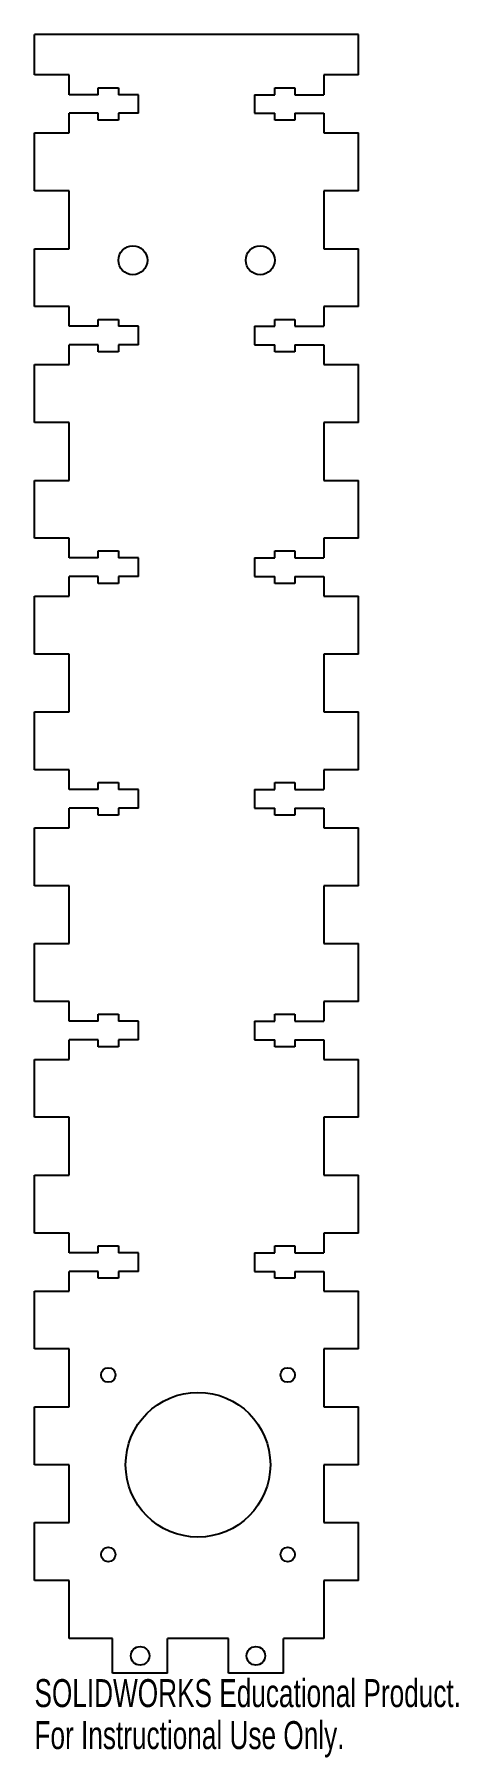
# Model space of a CAD drawing. Header units: millimetres. Extents: x -86 to -12, y -298 to 0.
import ezdxf

# ---------------------------------------------------------------- set-up
doc = ezdxf.new("R2010")
doc.units = ezdxf.units.MM
doc.styles.add('SLDTEXTSTYLE0', font='TXT', dxfattribs={"width": 0.7})

msp = doc.modelspace()

# ---------------------------------------------------------------- linework, layer by layer
at = {"color": 7, "linetype": 'Continuous', "lineweight": 25}
for p, q in [((-29.74, 0), (-85.74, 0)), ((-85.74, -7), (-85.74, 0)), ((-29.74, -7), (-29.74, 0)), ((-79.74, -7), (-85.74, -7)), ((-79.74, -10.4), (-79.74, -7)), ((-35.74, -7), (-35.74, -10.4)), ((-29.74, -7), (-35.74, -7)), ((-74.74, -10.4), (-79.74, -10.4)), ((-74.74, -10.4), (-74.74, -9.2)), ((-74.74, -9.2), (-71.24, -9.2)), ((-71.24, -9.2), (-71.24, -10.4)), ((-67.74, -10.4), (-71.24, -10.4)), ((-67.74, -13.6), (-67.74, -10.4)), ((-47.74, -10.4), (-47.74, -13.6)), ((-47.74, -10.4), (-44.24, -10.4)), ((-44.24, -10.4), (-44.24, -9.2)), ((-44.24, -9.2), (-40.74, -9.2)), ((-40.74, -9.2), (-40.74, -10.4)), ((-40.74, -10.4), (-35.74, -10.4)), ((-74.74, -13.6), (-79.74, -13.6)), ((-79.74, -17), (-79.74, -13.6)), ((-74.74, -14.8), (-74.74, -13.6)), ((-71.24, -14.8), (-74.74, -14.8)), ((-67.74, -13.6), (-71.24, -13.6)), ((-71.24, -13.6), (-71.24, -14.8)), ((-47.74, -13.6), (-44.24, -13.6)), ((-44.24, -14.8), (-44.24, -13.6)), ((-40.74, -14.8), (-44.24, -14.8)), ((-40.74, -13.6), (-35.74, -13.6)), ((-40.74, -13.6), (-40.74, -14.8)), ((-35.74, -13.6), (-35.74, -17)), ((-85.74, -17), (-79.74, -17)), ((-85.74, -27), (-85.74, -17)), ((-35.74, -17), (-29.74, -17)), ((-29.74, -27), (-29.74, -17)), ((-79.74, -27), (-85.74, -27)), ((-79.74, -37), (-79.74, -27)), ((-35.74, -27), (-35.74, -37)), ((-29.74, -27), (-35.74, -27)), ((-85.74, -37), (-79.74, -37)), ((-85.74, -47), (-85.74, -37)), ((-35.74, -37), (-29.74, -37)), ((-29.74, -47), (-29.74, -37)), ((-79.74, -47), (-85.74, -47)), ((-79.74, -50.4), (-79.74, -47)), ((-35.74, -47), (-35.74, -50.4)), ((-29.74, -47), (-35.74, -47)), ((-74.74, -50.4), (-79.74, -50.4)), ((-74.74, -50.4), (-74.74, -49.2)), ((-74.74, -49.2), (-71.24, -49.2)), ((-71.24, -49.2), (-71.24, -50.4)), ((-67.74, -50.4), (-71.24, -50.4)), ((-67.74, -53.6), (-67.74, -50.4)), ((-47.74, -50.4), (-47.74, -53.6)), ((-47.74, -50.4), (-44.24, -50.4)), ((-44.24, -50.4), (-44.24, -49.2)), ((-44.24, -49.2), (-40.74, -49.2)), ((-40.74, -49.2), (-40.74, -50.4)), ((-40.74, -50.4), (-35.74, -50.4)), ((-74.74, -53.6), (-79.74, -53.6)), ((-79.74, -57), (-79.74, -53.6)), ((-74.74, -54.8), (-74.74, -53.6)), ((-71.24, -54.8), (-74.74, -54.8)), ((-67.74, -53.6), (-71.24, -53.6)), ((-71.24, -53.6), (-71.24, -54.8)), ((-47.74, -53.6), (-44.24, -53.6)), ((-44.24, -54.8), (-44.24, -53.6)), ((-40.74, -54.8), (-44.24, -54.8)), ((-40.74, -53.6), (-35.74, -53.6)), ((-40.74, -53.6), (-40.74, -54.8)), ((-35.74, -53.6), (-35.74, -57)), ((-85.74, -57), (-79.74, -57)), ((-85.74, -67), (-85.74, -57)), ((-35.74, -57), (-29.74, -57)), ((-29.74, -67), (-29.74, -57)), ((-79.74, -67), (-85.74, -67)), ((-79.74, -77), (-79.74, -67)), ((-35.74, -67), (-35.74, -77)), ((-29.74, -67), (-35.74, -67)), ((-85.74, -77), (-79.74, -77)), ((-85.74, -87), (-85.74, -77)), ((-35.74, -77), (-29.74, -77)), ((-29.74, -87), (-29.74, -77)), ((-79.74, -87), (-85.74, -87)), ((-79.74, -90.4), (-79.74, -87)), ((-74.74, -90.4), (-74.74, -89.2)), ((-74.74, -89.2), (-71.24, -89.2)), ((-71.24, -89.2), (-71.24, -90.4)), ((-44.24, -90.4), (-44.24, -89.2)), ((-44.24, -89.2), (-40.74, -89.2)), ((-40.74, -89.2), (-40.74, -90.4)), ((-35.74, -87), (-35.74, -90.4)), ((-29.74, -87), (-35.74, -87)), ((-74.74, -90.4), (-79.74, -90.4)), ((-67.74, -90.4), (-71.24, -90.4)), ((-67.74, -93.6), (-67.74, -90.4)), ((-47.74, -90.4), (-47.74, -93.6)), ((-47.74, -90.4), (-44.24, -90.4)), ((-40.74, -90.4), (-35.74, -90.4)), ((-74.74, -93.6), (-79.74, -93.6)), ((-79.74, -97), (-79.74, -93.6)), ((-74.74, -94.8), (-74.74, -93.6)), ((-71.24, -94.8), (-74.74, -94.8)), ((-67.74, -93.6), (-71.24, -93.6)), ((-71.24, -93.6), (-71.24, -94.8)), ((-47.74, -93.6), (-44.24, -93.6)), ((-44.24, -94.8), (-44.24, -93.6)), ((-40.74, -94.8), (-44.24, -94.8)), ((-40.74, -93.6), (-35.74, -93.6)), ((-40.74, -93.6), (-40.74, -94.8)), ((-35.74, -93.6), (-35.74, -97)), ((-85.74, -97), (-79.74, -97)), ((-85.74, -107), (-85.74, -97)), ((-35.74, -97), (-29.74, -97)), ((-29.74, -107), (-29.74, -97)), ((-79.74, -107), (-85.74, -107)), ((-79.74, -117), (-79.74, -107)), ((-35.74, -107), (-35.74, -117)), ((-29.74, -107), (-35.74, -107)), ((-85.74, -117), (-79.74, -117)), ((-85.74, -127), (-85.74, -117)), ((-35.74, -117), (-29.74, -117)), ((-29.74, -127), (-29.74, -117)), ((-79.74, -127), (-85.74, -127)), ((-79.74, -130.4), (-79.74, -127)), ((-35.74, -127), (-35.74, -130.4)), ((-29.74, -127), (-35.74, -127)), ((-74.74, -130.4), (-79.74, -130.4)), ((-74.74, -130.4), (-74.74, -129.2)), ((-74.74, -129.2), (-71.24, -129.2)), ((-71.24, -129.2), (-71.24, -130.4)), ((-67.74, -130.4), (-71.24, -130.4)), ((-67.74, -133.6), (-67.74, -130.4)), ((-47.74, -130.4), (-47.74, -133.6)), ((-47.74, -130.4), (-44.24, -130.4)), ((-44.24, -130.4), (-44.24, -129.2)), ((-44.24, -129.2), (-40.74, -129.2)), ((-40.74, -129.2), (-40.74, -130.4)), ((-40.74, -130.4), (-35.74, -130.4)), ((-74.74, -133.6), (-79.74, -133.6)), ((-79.74, -137), (-79.74, -133.6)), ((-74.74, -134.8), (-74.74, -133.6)), ((-67.74, -133.6), (-71.24, -133.6)), ((-71.24, -133.6), (-71.24, -134.8)), ((-47.74, -133.6), (-44.24, -133.6)), ((-44.24, -134.8), (-44.24, -133.6)), ((-40.74, -133.6), (-35.74, -133.6)), ((-40.74, -133.6), (-40.74, -134.8)), ((-35.74, -133.6), (-35.74, -137)), ((-71.24, -134.8), (-74.74, -134.8)), ((-40.74, -134.8), (-44.24, -134.8)), ((-85.74, -137), (-79.74, -137)), ((-85.74, -147), (-85.74, -137)), ((-35.74, -137), (-29.74, -137)), ((-29.74, -147), (-29.74, -137)), ((-79.74, -147), (-85.74, -147)), ((-79.74, -157), (-79.74, -147)), ((-35.74, -147), (-35.74, -157)), ((-29.74, -147), (-35.74, -147)), ((-85.74, -157), (-79.74, -157)), ((-85.74, -167), (-85.74, -157)), ((-35.74, -157), (-29.74, -157)), ((-29.74, -167), (-29.74, -157)), ((-79.74, -167), (-85.74, -167)), ((-79.74, -170.4), (-79.74, -167)), ((-74.74, -170.4), (-74.74, -169.2)), ((-74.74, -169.2), (-71.24, -169.2)), ((-71.24, -169.2), (-71.24, -170.4)), ((-44.24, -170.4), (-44.24, -169.2)), ((-44.24, -169.2), (-40.74, -169.2)), ((-40.74, -169.2), (-40.74, -170.4)), ((-35.74, -167), (-35.74, -170.4)), ((-29.74, -167), (-35.74, -167)), ((-74.74, -170.4), (-79.74, -170.4)), ((-67.74, -170.4), (-71.24, -170.4)), ((-67.74, -173.6), (-67.74, -170.4)), ((-47.74, -170.4), (-47.74, -173.6)), ((-47.74, -170.4), (-44.24, -170.4)), ((-40.74, -170.4), (-35.74, -170.4)), ((-74.74, -173.6), (-79.74, -173.6)), ((-79.74, -177), (-79.74, -173.6)), ((-74.74, -174.8), (-74.74, -173.6)), ((-71.24, -174.8), (-74.74, -174.8)), ((-67.74, -173.6), (-71.24, -173.6)), ((-71.24, -173.6), (-71.24, -174.8)), ((-47.74, -173.6), (-44.24, -173.6)), ((-44.24, -174.8), (-44.24, -173.6)), ((-40.74, -174.8), (-44.24, -174.8)), ((-40.74, -173.6), (-35.74, -173.6)), ((-40.74, -173.6), (-40.74, -174.8)), ((-35.74, -173.6), (-35.74, -177)), ((-85.74, -177), (-79.74, -177)), ((-85.74, -187), (-85.74, -177)), ((-35.74, -177), (-29.74, -177)), ((-29.74, -187), (-29.74, -177)), ((-79.74, -187), (-85.74, -187)), ((-79.74, -197), (-79.74, -187)), ((-35.74, -187), (-35.74, -197)), ((-29.74, -187), (-35.74, -187)), ((-85.74, -197), (-79.74, -197)), ((-85.74, -207), (-85.74, -197)), ((-35.74, -197), (-29.74, -197)), ((-29.74, -207), (-29.74, -197)), ((-79.74, -207), (-85.74, -207)), ((-79.74, -210.4), (-79.74, -207)), ((-35.74, -207), (-35.74, -210.4)), ((-29.74, -207), (-35.74, -207)), ((-74.74, -210.4), (-79.74, -210.4)), ((-74.74, -210.4), (-74.74, -209.2)), ((-74.74, -209.2), (-71.24, -209.2)), ((-71.24, -209.2), (-71.24, -210.4)), ((-67.74, -210.4), (-71.24, -210.4)), ((-67.74, -213.6), (-67.74, -210.4)), ((-47.74, -210.4), (-47.74, -213.6)), ((-47.74, -210.4), (-44.24, -210.4)), ((-44.24, -210.4), (-44.24, -209.2)), ((-44.24, -209.2), (-40.74, -209.2)), ((-40.74, -209.2), (-40.74, -210.4)), ((-40.74, -210.4), (-35.74, -210.4)), ((-74.74, -213.6), (-79.74, -213.6)), ((-79.74, -217), (-79.74, -213.6)), ((-74.74, -214.8), (-74.74, -213.6)), ((-67.74, -213.6), (-71.24, -213.6)), ((-71.24, -213.6), (-71.24, -214.8)), ((-47.74, -213.6), (-44.24, -213.6)), ((-44.24, -214.8), (-44.24, -213.6)), ((-40.74, -213.6), (-35.74, -213.6)), ((-40.74, -213.6), (-40.74, -214.8)), ((-35.74, -213.6), (-35.74, -217)), ((-85.74, -217), (-79.74, -217)), ((-85.74, -227), (-85.74, -217)), ((-71.24, -214.8), (-74.74, -214.8)), ((-40.74, -214.8), (-44.24, -214.8)), ((-35.74, -217), (-29.74, -217)), ((-29.74, -227), (-29.74, -217)), ((-79.74, -227), (-85.74, -227)), ((-79.74, -237), (-79.74, -227)), ((-35.74, -227), (-35.74, -237)), ((-29.74, -227), (-35.74, -227)), ((-85.74, -237), (-79.74, -237)), ((-85.74, -247), (-85.74, -237)), ((-35.74, -237), (-29.74, -237)), ((-29.74, -247), (-29.74, -237)), ((-79.74, -247), (-85.74, -247)), ((-79.74, -257), (-79.74, -247)), ((-35.74, -247), (-35.74, -257)), ((-29.74, -247), (-35.74, -247)), ((-85.74, -257), (-79.74, -257)), ((-85.74, -267), (-85.74, -257)), ((-35.74, -257), (-29.74, -257)), ((-29.74, -267), (-29.74, -257)), ((-79.74, -267), (-85.74, -267)), ((-79.74, -277), (-79.74, -267)), ((-35.74, -267), (-35.74, -277)), ((-29.74, -267), (-35.74, -267)), ((-72.24, -277), (-79.74, -277)), ((-72.24, -283), (-72.24, -277)), ((-62.74, -283), (-62.74, -277)), ((-52.24, -277), (-62.74, -277)), ((-52.24, -283), (-52.24, -277)), ((-42.74, -283), (-42.74, -277)), ((-35.74, -277), (-42.74, -277)), ((-62.74, -283), (-72.24, -283)), ((-42.74, -283), (-52.24, -283))]:
    msp.add_line(p, q, dxfattribs=at)
for centre, radius in [((-68.74, -39), 2.5), ((-46.74, -39), 2.5), ((-72.99, -231.5), 1.25), ((-41.99, -231.5), 1.25), ((-57.49, -247), 12.5), ((-72.99, -262.5), 1.25), ((-41.99, -262.5), 1.25), ((-67.49, -280), 1.6), ((-47.49, -280), 1.6)]:
    msp.add_circle(centre, radius, dxfattribs=at)

# ---------------------------------------------------------------- texts
at = {"color": 7, "linetype": 'Continuous', "char_height": 4.8336, "attachment_point": 1, "style": 'SLDTEXTSTYLE0'}
for s, insert in [('SOLIDWORKS Educational Product.', (-85.74, -284.02)), ('For Instructional Use Only.', (-85.74, -291.27))]:
    msp.add_mtext(s, dxfattribs=dict(at, insert=insert))

doc.saveas('drawing.dxf')
